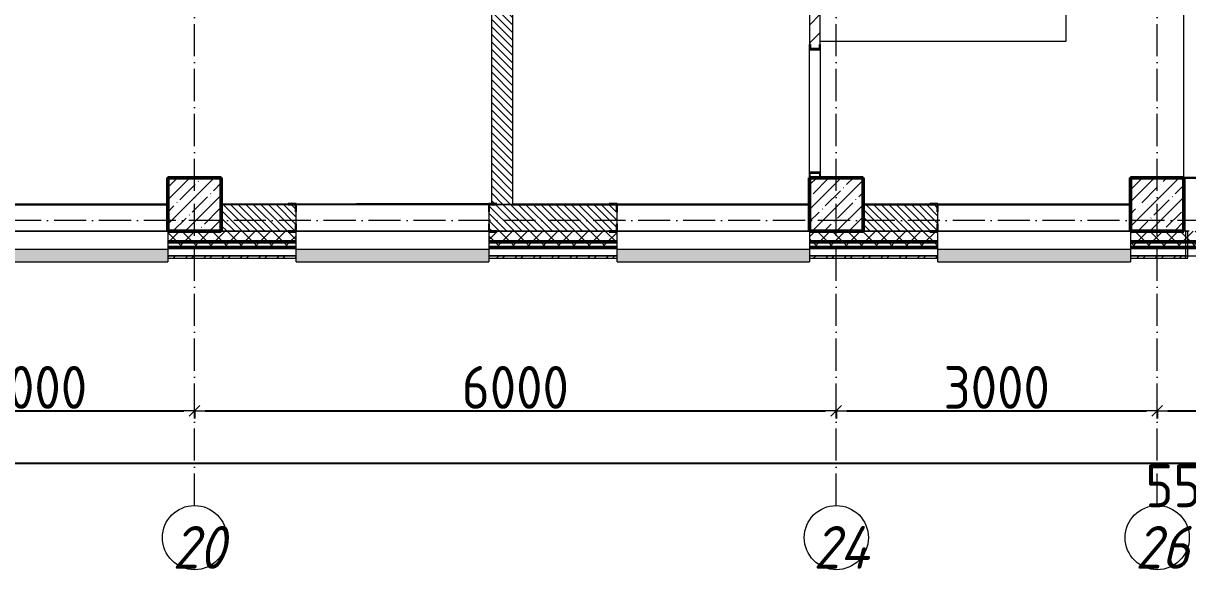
# Model space of a CAD drawing. Header units: millimetres. Extents: x -213536 to 1564669, y -45299 to 942238.
# Drawn here: x 577171 to 588056, y 281199 to 286307 of the extents above; entities that cross this region are included whole.
import ezdxf

# ---------------------------------------------------------------- set-up
doc = ezdxf.new("R2010")
doc.units = ezdxf.units.MM
doc.linetypes.add('50_200_ШТРИХ_1Т_ш5_п1_п1_', pattern=[700, 500, -100, 0, -100])
for name, color, linetype, lineweight in [('3) ЖБ 4м', 3, 'Continuous', 30), ('3.1) ЖБ окна 1.2 м', 102, 'Continuous', 30), ('A-____-____-DIMS', 7, 'Continuous', 9), ('A-FLOR-____-OTLN', 7, 'Continuous', 9), ('A-GENM-____-MCUT', 7, 'Continuous', 25), ('A-GENM-____-OTLN-1', 7, 'Continuous', 25), ('A-GLAZ-____-OTLN', 7, 'Continuous', 9), ('A-WALL-____-MCUT-2', 7, 'Continuous', 50), ('A-WALL-____-MCUT-3', 7, 'Continuous', 9), ('A-WALL-____-OTLN', 7, 'Continuous', 9), ('A-WALL-____-PATT-1', 7, 'Continuous', 9), ('A-WALL-FNSH-MCUT-1', 7, 'Continuous', 9), ('I-WALL-____-OTLN', 7, 'Continuous', 9), ('S-COLS-____-MCUT', 7, 'Continuous', 50), ('S-COLS-____-OTLN', 7, 'Continuous', 9), ('S-GRID-____-IDEN', 7, 'Continuous', 9), ('S-GRID-____-OTLN-1', 7, '50_200_ШТРИХ_1Т_ш5_п1_п1_', 9)]:
    doc.layers.add(name, color=color, linetype=linetype, lineweight=lineweight)
doc.layers.add('A-GLAZ-____-OTLN-1', color=7, linetype='Continuous', lineweight=9, true_color=0xc0c0c0)
doc.styles.add('ISOCPEUR_I', font='isocpeui.ttf', dxfattribs={"width": 0.9, "height": 2.5})
doc.styles.add('СПДС', font='isocpeur.ttf', dxfattribs={"width": 0.9})
doc.dimstyles.new('Размера А3', dxfattribs={"dimtxt": 200, "dimasz": 100, "dimexe": 70, "dimexo": 100, "dimgap": 20, "dimtad": 1, "dimdec": 0, "dimrnd": 10, "dimzin": 0, "dimdsep": 46, "dimtxsty": 'СПДС', "dimblk": 'ARROWHEAD_6', "dimcen": 1, "dimclrd": 256, "dimclre": 256, "dimclrt": 256, "dimazin": 0, "dimtfac": 1, "dimtdec": 0, "dimtmove": 2, "dimatfit": 3, "dimfxl": 1, "dimtolj": 1, "dimtzin": 0, "dimarcsym": 0})
pattern_1 = [(135, (549721.475, 286281.11), (-35.35534, -35.35534), [])]
pattern_2 = [(45, (549721.47, 286281.11), (-70.71068, 70.71068), []), (135, (549721.47, 286281.11), (-70.71068, -70.71068), [])]

# ---------------------------------------------------------------- blocks, each defined once
blk = doc.blocks.new('BSC_Колонна _Прямоугольная - 500х500-V72-АР1_План отверстий 3 этажа в осях 1-64_А-ГГ')
at = {"layer": 'S-COLS-____-OTLN'}
h = blk.add_hatch(dxfattribs=at)
h.set_pattern_fill('FP_109', color=256, style=0, pattern_type=2)
h.set_pattern_definition([(45, (-38050, 1668.96), (-114.04925, 114.04925), []), (45, (-37935.95, 1668.96), (-114.04925, 114.04925), [201.613, -40.323, 3.353, -36.97])])
h.paths.add_polyline_path([(-250, -250), (250, -250), (250, 250), (-250, 250)], flags=0)
at = {"layer": 'S-COLS-____-MCUT'}
for p, q in [((250, 250), (-250, 250)), ((-250, 250), (-250, -250)), ((250, -250), (250, 250)), ((-250, -250), (250, -250))]:
    blk.add_line(p, q, dxfattribs=at)
blk = doc.blocks.new('BSC_Колонна _Прямоугольная - 500х500-V74-АР1_План отверстий 3 этажа в осях 1-64_А-ГГ')
at = {"layer": 'S-COLS-____-OTLN'}
h = blk.add_hatch(dxfattribs=at)
h.set_pattern_fill('FP_111', color=256, style=0, pattern_type=2)
h.set_pattern_definition([(45, (-29050, 1668.96), (-114.04925, 114.04925), []), (45, (-28935.95, 1668.96), (-114.04925, 114.04925), [201.613, -40.323, 3.353, -36.97])])
h.paths.add_polyline_path([(-250, -250), (250, -250), (250, 250), (-250, 250)], flags=0)
at = {"layer": 'S-COLS-____-MCUT'}
for p, q in [((250, 250), (-250, 250)), ((-250, 250), (-250, -250)), ((250, -250), (250, 250)), ((-250, -250), (250, -250))]:
    blk.add_line(p, q, dxfattribs=at)
blk = doc.blocks.new('BSC_Колонна _Прямоугольная - 500х500-V113-АР1_План отверстий 3 этажа в осях 1-64_А-ГГ')
at = {"layer": 'S-COLS-____-OTLN'}
h = blk.add_hatch(dxfattribs=at)
h.set_pattern_fill('FP_136', color=256, style=0, pattern_type=2)
h.set_pattern_definition([(45, (-35050, 1668.96), (-114.04925, 114.04925), []), (45, (-34935.95, 1668.96), (-114.04925, 114.04925), [201.613, -40.323, 3.353, -36.97])])
h.paths.add_polyline_path([(-150, -250), (250, -250), (250, 250), (-250, 250), (-250, -250), (-153, -250)], flags=0)
at = {"layer": 'S-COLS-____-MCUT'}
for p, q in [((-250, 250), (-250, -250)), ((-153, 250), (-247, 250)), ((250, 250), (-150, 250)), ((250, -250), (250, 250)), ((-250, -250), (250, -250))]:
    blk.add_line(p, q, dxfattribs=at)
blk = doc.blocks.new('Фахверк_СКБ_Уголок - 250_2700-27497298-АР1_План отверстий 3 этажа в осях 1-64_А-ГГ')
at = {"layer": 'A-GENM-____-MCUT'}
for p, q in [((200, 181), (125, 181)), ((125, 181), (125, 106)), ((131, 106), (131, 175)), ((131, 175), (200, 175)), ((200, 175), (200, 181)), ((125, 106), (131, 106)), ((131, -6), (125, -6)), ((125, -6), (125, -81)), ((125, -81), (200, -81)), ((131, -75), (131, -6)), ((200, -75), (131, -75)), ((200, -81), (200, -75))]:
    blk.add_line(p, q, dxfattribs=at)
blk = doc.blocks.new('154_Стойка_СКБ_Швеллер - СМ-2180_100-28318692-АР1_План отверстий 3 этажа в осях 1-64_А-ГГ')
at = {"layer": 'A-GENM-____-MCUT'}
for p, q in [((171, 50), (125, 50)), ((125, 50), (125, -50)), ((129.5, 42.4), (171, 42.4)), ((129.5, -42.4), (129.5, 42.4)), ((171, 42.4), (171, 50)), ((125, -50), (171, -50)), ((171, -42.4), (129.5, -42.4)), ((171, -50), (171, -42.4))]:
    blk.add_line(p, q, dxfattribs=at)
blk = doc.blocks.new('154_Фахверк_СКБ_Швеллер - Тип_100_3550_1-28320239-АР1_План отверстий 3 этажа в осях 1-64_А-ГГ')
at = {"layer": 'A-GENM-____-MCUT'}
for p, q in [((175, 50), (125, 50)), ((125, 50), (125, -50)), ((128, 47), (175, 47)), ((128, -47), (128, 47)), ((175, 47), (175, 50)), ((125, -50), (175, -50)), ((175, -47), (128, -47)), ((175, -50), (175, -47))]:
    blk.add_line(p, q, dxfattribs=at)
blk = doc.blocks.new('Отлив_СКБ - Отлив витража_120_НВФ-31885687-АР1_План отверстий 3 этажа в осях 1-64_А-ГГ')
at = {"layer": 'A-GLAZ-____-OTLN-1'}
for points in [[(0, 0), (0, -2), (1800, -2), (1800, 0), (534, 0)], [(0, -2), (0, -120), (1800, -120), (1800, -2), (534, -2)]]:
    blk.add_hatch(color=256, dxfattribs=at).paths.add_polyline_path(points, flags=0)
at = {"layer": 'A-GLAZ-____-OTLN'}
for p, q in [((0, 0), (1800, 0)), ((1800, -2), (0, -2)), ((0, -120), (0, -83)), ((1800, -83), (1800, -120)), ((0, -120), (1800, -120))]:
    blk.add_line(p, q, dxfattribs=at)
blk = doc.blocks.new('Отлив_СКБ - Отлив витража_120_НВФ-V214-АР1_План отверстий 3 этажа в осях 1-64_А-ГГ')
at = {"layer": 'A-GLAZ-____-OTLN-1'}
for points in [[(0, -2), (1800, -2), (1800, 0), (0, 0)], [(731, -120), (1800, -120), (1800, -2), (0, -2), (0, -120)]]:
    blk.add_hatch(color=256, dxfattribs=at).paths.add_polyline_path(points, flags=0)
at = {"layer": 'A-GLAZ-____-OTLN'}
for p, q in [((0, 0), (1800, 0)), ((1800, -2), (0, -2)), ((0, -120), (0, -83)), ((1800, -63), (1800, -120)), ((0, -120), (1800, -120))]:
    blk.add_line(p, q, dxfattribs=at)
blk = doc.blocks.new('Стены 7 - Стены 4-31196221-АР1_План отверстий 3 этажа в осях 1-64_А-ГГ')
at = {"layer": 'A-WALL-____-MCUT-3'}
for p, q in [((-1799, 41030), (-1799, 41010)), ((-1549, 41030), (-1799, 41030)), ((-1799, 41010), (-1549, 41010)), ((-1549, 41010), (-1549, 41030))]:
    blk.add_line(p, q, dxfattribs=at)
blk = doc.blocks.new('Ось сетки - Круг_Ø6_00__ISO-2_5_0_9K_-25732049-АР1_План отверстий 3 этажа в осях 1-64_А-ГГ')
at = {"layer": 'S-GRID-____-IDEN'}
blk.add_circle((0, 0), 3, dxfattribs=at)
blk = doc.blocks.new('ARROWHEAD_6')
at = {"color": 0, "linetype": 'Continuous'}
for p, q in [((0, 0), (-1, 0)), ((-0.5, -0.5), (0.5, 0.5))]:
    blk.add_line(p, q, dxfattribs=at)
blk = doc.blocks.new('*D5416')
at = {"layer": 'A-____-____-DIMS', "lineweight": -2, "transparency": 16777216}
for p, q in [((575771, 282689), (575771, 282613)), ((575871, 282683), (578671, 282683)), ((578771, 282689), (578771, 282613))]:
    blk.add_line(p, q, dxfattribs=at)
at = {"layer": 'Defpoints', "color": 0, "lineweight": 50, "transparency": 16777216}
for p in [(575771, 282789), (578771, 282789), (578771, 282683)]:
    blk.add_point(p, dxfattribs=at)
at = {"layer": 'A-____-____-DIMS', "lineweight": -2, "transparency": 16777216, "xscale": 100, "yscale": 100, "zscale": 100, "rotation": 180}
blk.add_blockref('ARROWHEAD_6', (575771, 282683), dxfattribs=at)
at = {"layer": 'A-____-____-DIMS', "lineweight": -2, "transparency": 16777216, "xscale": 100, "yscale": 100, "zscale": 100}
blk.add_blockref('ARROWHEAD_6', (578771, 282683), dxfattribs=at)
at = {"layer": 'A-____-____-DIMS', "transparency": 16777216, "insert": (577271, 282903), "char_height": 400, "attachment_point": 5, "style": 'СПДС'}
blk.add_mtext('\\A1;3000', dxfattribs=at)
blk = doc.blocks.new('*D5417')
at = {"layer": 'A-____-____-DIMS', "lineweight": -2, "transparency": 16777216}
for p, q in [((578771, 282689), (578771, 282613)), ((578871, 282683), (584671, 282683)), ((584771, 282689), (584771, 282613))]:
    blk.add_line(p, q, dxfattribs=at)
at = {"layer": 'Defpoints', "color": 0, "lineweight": 50, "transparency": 16777216}
for p in [(578771, 282789), (584771, 282789), (584771, 282683)]:
    blk.add_point(p, dxfattribs=at)
at = {"layer": 'A-____-____-DIMS', "lineweight": -2, "transparency": 16777216, "xscale": 100, "yscale": 100, "zscale": 100, "rotation": 180}
blk.add_blockref('ARROWHEAD_6', (578771, 282683), dxfattribs=at)
at = {"layer": 'A-____-____-DIMS', "lineweight": -2, "transparency": 16777216, "xscale": 100, "yscale": 100, "zscale": 100}
blk.add_blockref('ARROWHEAD_6', (584771, 282683), dxfattribs=at)
at = {"layer": 'A-____-____-DIMS', "transparency": 16777216, "insert": (581771, 282903), "char_height": 400, "attachment_point": 5, "style": 'СПДС'}
blk.add_mtext('\\A1;6000', dxfattribs=at)
blk = doc.blocks.new('*D5418')
at = {"layer": 'A-____-____-DIMS', "lineweight": -2, "transparency": 16777216}
for p, q in [((584771, 282689), (584771, 282613)), ((584871, 282683), (587671, 282683)), ((587771, 282689), (587771, 282613))]:
    blk.add_line(p, q, dxfattribs=at)
at = {"layer": 'Defpoints', "color": 0, "lineweight": 50, "transparency": 16777216}
for p in [(584771, 282789), (587771, 282789), (587771, 282683)]:
    blk.add_point(p, dxfattribs=at)
at = {"layer": 'A-____-____-DIMS', "lineweight": -2, "transparency": 16777216, "xscale": 100, "yscale": 100, "zscale": 100, "rotation": 180}
blk.add_blockref('ARROWHEAD_6', (584771, 282683), dxfattribs=at)
at = {"layer": 'A-____-____-DIMS', "lineweight": -2, "transparency": 16777216, "xscale": 100, "yscale": 100, "zscale": 100}
blk.add_blockref('ARROWHEAD_6', (587771, 282683), dxfattribs=at)
at = {"layer": 'A-____-____-DIMS', "transparency": 16777216, "insert": (586271, 282903), "char_height": 400, "attachment_point": 5, "style": 'СПДС'}
blk.add_mtext('\\A1;3000', dxfattribs=at)
blk = doc.blocks.new('*D5419')
at = {"layer": 'A-____-____-DIMS', "lineweight": -2, "transparency": 16777216}
for p, q in [((587771, 282689), (587771, 282613)), ((587871, 282683), (588221, 282683)), ((588321, 282689), (588321, 282613))]:
    blk.add_line(p, q, dxfattribs=at)
at = {"layer": 'Defpoints', "color": 0, "lineweight": 50, "transparency": 16777216}
for p in [(587771, 282789), (588321, 282789), (588321, 282683)]:
    blk.add_point(p, dxfattribs=at)
at = {"layer": 'A-____-____-DIMS', "lineweight": -2, "transparency": 16777216, "xscale": 100, "yscale": 100, "zscale": 100, "rotation": 180}
blk.add_blockref('ARROWHEAD_6', (587771, 282683), dxfattribs=at)
at = {"layer": 'A-____-____-DIMS', "lineweight": -2, "transparency": 16777216, "xscale": 100, "yscale": 100, "zscale": 100}
blk.add_blockref('ARROWHEAD_6', (588321, 282683), dxfattribs=at)
at = {"layer": 'A-____-____-DIMS', "transparency": 16777216, "insert": (588046, 281983), "char_height": 400, "attachment_point": 5, "style": 'СПДС'}
blk.add_mtext('\\A1;550', dxfattribs=at)
blk = doc.blocks.new('*D5437')
at = {"layer": 'A-____-____-DIMS', "lineweight": -2, "transparency": 16777216}
for p, q in [((547371, 282200), (547371, 282124)), ((547471, 282194), (650771, 282194)), ((650871, 282200), (650871, 282124))]:
    blk.add_line(p, q, dxfattribs=at)
at = {"layer": 'Defpoints', "color": 0, "lineweight": 50, "transparency": 16777216}
for p in [(547371, 282300), (650871, 282300), (650871, 282194)]:
    blk.add_point(p, dxfattribs=at)
at = {"layer": 'A-____-____-DIMS', "lineweight": -2, "transparency": 16777216, "xscale": 100, "yscale": 100, "zscale": 100, "rotation": 180}
blk.add_blockref('ARROWHEAD_6', (547371, 282194), dxfattribs=at)
at = {"layer": 'A-____-____-DIMS', "lineweight": -2, "transparency": 16777216, "xscale": 100, "yscale": 100, "zscale": 100}
blk.add_blockref('ARROWHEAD_6', (650871, 282194), dxfattribs=at)
at = {"layer": 'A-____-____-DIMS', "transparency": 16777216, "insert": (599121, 282414), "char_height": 400, "attachment_point": 5, "style": 'СПДС'}
blk.add_mtext('\\A1;103500', dxfattribs=at)

msp = doc.modelspace()

# ---------------------------------------------------------------- hatches: boundary and pattern name
at = {"layer": 'A-WALL-____-PATT-1'}
h = msp.add_hatch(dxfattribs=at)
h.set_pattern_fill('FP_6', color=256, style=0, pattern_type=2)
h.set_pattern_definition(pattern_1)
h.paths.add_polyline_path([(581746.5, 284612.2), (581746.5, 291712.2), (581546.5, 291712.2), (581546.5, 284618.2), (581596.5, 284618.2), (581596.5, 284612.2)], flags=0)
h = msp.add_hatch(dxfattribs=at)
h.set_pattern_fill('FP_4', color=256, style=0, pattern_type=2)
h.set_pattern_definition([(45, (549721.47, 286281.11), (-84.8528, 84.8528), [])])
h.paths.add_polyline_path([(584524.5, 284862.2), (584618.5, 284862.2), (584618.5, 284909.2), (584524.5, 284909.2)], flags=0)
h.paths.add_polyline_path([(584613.9, 286066.7), (584613.9, 286108.2), (584621.5, 286108.2), (584621.5, 288762.2), (584521.5, 288762.2), (584522.3, 286108.2), (584529.1, 286108.2), (584529.1, 286066.7)], flags=0)
h.paths.add_polyline_path([(584618.5, 288765.2), (584618.5, 288812.2), (584621.5, 288812.2), (584621.5, 291462.2), (584521.5, 291462.2), (584521.5, 288812.2), (584524.5, 288812.2), (584524.5, 288765.2), (584571.5, 288765.2)], flags=0)
h = msp.add_hatch(dxfattribs=at)
h.set_pattern_fill('FP_6', color=256, style=0, pattern_type=2)
h.set_pattern_definition(pattern_1)
h.paths.add_polyline_path([(581527.5, 284362.2), (582715.5, 284362.2), (582715.5, 284431.2), (582721.5, 284431.2), (582721.5, 284543.2), (582715.5, 284543.2), (582715.5, 284612.2), (581527.5, 284612.2), (581527.5, 284543.2), (581521.5, 284543.2), (581522.2, 284431.2), (581527.5, 284431.2)], flags=0)
h.paths.add_polyline_path([(579715.5, 284362.2), (579715.5, 284431.2), (579721.5, 284431.2), (579721.5, 284543.2), (579715.5, 284543.2), (579715.5, 284612.2), (579021.5, 284612.2), (579021.5, 284362.2), (579646.5, 284362.2)], flags=0)
h = msp.add_hatch(dxfattribs=at)
h.set_pattern_fill('FP_6', color=256, style=0, pattern_type=2)
h.set_pattern_definition(pattern_1)
h.paths.add_polyline_path([(585715.5, 284362.2), (585715.5, 284431.2), (585721.5, 284431.2), (585721.5, 284543.2), (585715.5, 284543.2), (585715.5, 284612.2), (585021.5, 284612.2), (585021.5, 284362.2), (585646.5, 284362.2)], flags=0)
h = msp.add_hatch(dxfattribs=at)
h.set_pattern_fill('FP_1', color=256, style=0, pattern_type=2)
h.set_pattern_definition(pattern_2)
h.paths.add_polyline_path([(650471.5, 284262.2), (650971.5, 284262.2), (650971.5, 284362.2), (641946.5, 284362.2), (641946.5, 284356.2), (641871.5, 284356.2), (641871.5, 284262.2), (650453.3, 284262.2)], flags=0)
h.paths.add_polyline_path([(638964.7, 284262.2), (640071.5, 284262.2), (640071.5, 284356.2), (639996.5, 284356.2), (639996.5, 284362.2), (632121.5, 284362.2), (632121.5, 284262.2), (638721.5, 284262.2)], flags=0)
h.paths.add_polyline_path([(631121.5, 284262.2), (631121.5, 284362.2), (629996.5, 284362.2), (629996.5, 284356.2), (629921.5, 284356.2), (629921.5, 284262.2), (631011.2, 284262.2)], flags=0)
h.paths.add_polyline_path([(628121.5, 284262.2), (628121.5, 284356.2), (628046.5, 284356.2), (628046.5, 284362.2), (626996.5, 284362.2), (626996.5, 284356.2), (626921.5, 284356.2), (626921.5, 284262.2), (627476.2, 284262.2)], flags=0)
h.paths.add_polyline_path([(625121.5, 284262.2), (625121.5, 284362.2), (623996.5, 284362.2), (623996.5, 284356.2), (623921.5, 284356.2), (623921.5, 284262.2), (623996.5, 284262.2)], flags=0)
h.paths.add_polyline_path([(620721.5, 284262.2), (622121.5, 284262.2), (622121.5, 284362.2), (620796.5, 284362.2), (620796.5, 284356.2), (620721.5, 284356.2)], flags=0)
h.paths.add_polyline_path([(618638.9, 284262.2), (618921.5, 284262.2), (618921.5, 284356.2), (618846.5, 284356.2), (618846.5, 284362.2), (617796.5, 284362.2), (617796.5, 284356.2), (617721.5, 284356.2), (617721.5, 284262.2), (617755.2, 284262.2)], flags=0)
h.paths.add_polyline_path([(615921.5, 284262.2), (615921.5, 284362.2), (614796.5, 284362.2), (614796.5, 284356.2), (614721.5, 284356.2), (614721.5, 284262.2), (614796.5, 284262.2)], flags=0)
h.paths.add_polyline_path([(612571.5, 284262.2), (612921.5, 284262.2), (612921.5, 284356.2), (612846.5, 284356.2), (612846.5, 284362.2), (611796.5, 284362.2), (611796.5, 284356.2), (611721.5, 284356.2), (611721.5, 284262.2), (612452.8, 284262.2)], flags=0)
h.paths.add_polyline_path([(609921.5, 284262.2), (609921.5, 284356.2), (609846.5, 284356.2), (609846.5, 284362.2), (608796.5, 284362.2), (608796.5, 284356.2), (608721.5, 284356.2), (608721.5, 284262.2), (609801.6, 284262.2)], flags=0)
h.paths.add_polyline_path([(606921.5, 284262.2), (606921.5, 284356.2), (606846.5, 284356.2), (606846.5, 284362.2), (605796.5, 284362.2), (605796.5, 284356.2), (605721.5, 284356.2), (605721.5, 284262.2), (606266.7, 284262.2)], flags=0)
h.paths.add_polyline_path([(602731.7, 284262.2), (603921.5, 284262.2), (603921.5, 284356.2), (603846.5, 284356.2), (603846.5, 284362.2), (602796.5, 284362.2), (602796.5, 284356.2), (602721.5, 284356.2), (602721.5, 284262.2), (602727.5, 284262.2)], flags=0)
h.paths.add_polyline_path([(599721.5, 284262.2), (600921.5, 284262.2), (600921.5, 284356.2), (600846.5, 284356.2), (600846.5, 284362.2), (599796.5, 284362.2), (599796.5, 284356.2), (599721.5, 284356.2)], flags=0)
h.paths.add_polyline_path([(594778.1, 284262.2), (594921.5, 284262.2), (594921.5, 284356.2), (594846.5, 284356.2), (594846.5, 284362.2), (593796.5, 284362.2), (593796.5, 284356.2), (593721.5, 284356.2), (593721.5, 284262.2), (594571.5, 284262.2)], flags=0)
h.paths.add_polyline_path([(591921.5, 284262.2), (591921.5, 284356.2), (591846.5, 284356.2), (591846.5, 284362.2), (590796.5, 284362.2), (590796.5, 284356.2), (590721.5, 284356.2), (590721.5, 284262.2), (591915.5, 284262.2)], flags=0)
h.paths.add_polyline_path([(588592, 284262.2), (588921.5, 284262.2), (588921.5, 284356.2), (588846.5, 284356.8), (588846.5, 284362.2), (587521.5, 284362.2), (587521.5, 284262.2)], flags=0)
h.paths.add_polyline_path([(585057.1, 284262.2), (585721.5, 284262.2), (585721.5, 284356.2), (585646.5, 284356.2), (585646.5, 284362.2), (584521.5, 284362.2), (584521.5, 284262.2)], flags=0)
h.paths.add_polyline_path([(582721.5, 284262.2), (582721.5, 284356.2), (582646.5, 284356.2), (582646.5, 284362.2), (581596.5, 284362.2), (581596.5, 284356.2), (581521.5, 284356.2), (581522.2, 284262.2), (582715.5, 284262.2)], flags=0)
h.paths.add_polyline_path([(579721.5, 284262.2), (579721.5, 284356.2), (579646.5, 284356.2), (579646.5, 284362.2), (578521.5, 284362.2), (578521.5, 284262.2), (578871, 284262.2)], flags=0)
h.paths.add_polyline_path([(576721.5, 284262.2), (576721.5, 284356.2), (576646.5, 284356.2), (576646.5, 284362.2), (575521.5, 284362.2), (575521.5, 284262.2), (576219.8, 284262.2)], flags=0)
h.paths.add_polyline_path([(573721.5, 284262.2), (573721.5, 284356.2), (573646.5, 284356.2), (573646.5, 284362.2), (572596.5, 284362.2), (572596.5, 284356.2), (572521.5, 284356.2), (572521.5, 284262.2), (572684.8, 284262.2)], flags=0)
h.paths.add_polyline_path([(563847.5, 284262.2), (564721.5, 284262.2), (564721.5, 284356.2), (564646.5, 284356.2), (564646.5, 284362.2), (563596.5, 284362.2), (563596.5, 284356.2), (563521.5, 284356.2), (563521.5, 284262.2)], flags=0)
h.paths.add_polyline_path([(562080, 284262.2), (562521.5, 284262.2), (562521.5, 284356.2), (562446.5, 284356.2), (562446.5, 284362.2), (557196.5, 284362.2), (557196.5, 284356.2), (557121.5, 284356.2), (557121.5, 284262.2), (560621.5, 284262.2)], flags=0)
h.paths.add_polyline_path([(555010.2, 284262.2), (556121.5, 284262.2), (556121.5, 284356.2), (556046.5, 284356.2), (556046.5, 284362.2), (547271.5, 284362.2), (547271.5, 284262.2), (553242.7, 284262.2)], flags=0)
h = msp.add_hatch(dxfattribs=at)
h.set_pattern_fill('FP_1', color=256, style=0, pattern_type=2)
h.set_pattern_definition(pattern_2)
h.paths.add_polyline_path([(650971.5, 284212.2), (651071.5, 284212.2), (651071.5, 284262.2), (641871.5, 284262.2), (641871.5, 284212.2), (650453.3, 284212.2)], flags=0)
h.paths.add_polyline_path([(638964.7, 284212.2), (640071.5, 284212.2), (640071.5, 284262.2), (632121.5, 284262.2), (632121.5, 284212.2), (638081, 284212.2)], flags=0)
h.paths.add_polyline_path([(631011.2, 284212.2), (631121.5, 284212.2), (631121.5, 284262.2), (629921.5, 284262.2), (629921.5, 284212.2), (630127.4, 284212.2)], flags=0)
h.paths.add_polyline_path([(626921.5, 284212.2), (628121.5, 284212.2), (628121.5, 284262.2), (626921.5, 284262.2)], flags=0)
h.paths.add_polyline_path([(623941.3, 284212.2), (625121.5, 284212.2), (625121.5, 284262.2), (623921.5, 284262.2), (623921.5, 284212.2)], flags=0)
h.paths.add_polyline_path([(622121.5, 284212.2), (622121.5, 284262.2), (620721.5, 284262.2), (620721.5, 284212.2), (621290.1, 284212.2)], flags=0)
h.paths.add_polyline_path([(618921.5, 284212.2), (618921.5, 284262.2), (617721.5, 284262.2), (617721.5, 284212.2), (618638.9, 284212.2)], flags=0)
h.paths.add_polyline_path([(615921.5, 284212.2), (615921.5, 284262.2), (614721.5, 284262.2), (614721.5, 284212.2)], flags=0)
h.paths.add_polyline_path([(612921.5, 284212.2), (612921.5, 284262.2), (611721.5, 284262.2), (611721.5, 284212.2), (612452.8, 284212.2)], flags=0)
h.paths.add_polyline_path([(608721.5, 284212.2), (609921.5, 284212.2), (609921.5, 284262.2), (608721.5, 284262.2)], flags=0)
h.paths.add_polyline_path([(605721.5, 284212.2), (606921.5, 284212.2), (606921.5, 284262.2), (605721.5, 284262.2)], flags=0)
h.paths.add_polyline_path([(602731.7, 284212.2), (603921.5, 284212.2), (603921.5, 284262.2), (602721.5, 284262.2), (602721.5, 284212.2)], flags=0)
h.paths.add_polyline_path([(600921.5, 284212.2), (600921.5, 284262.2), (599721.5, 284262.2), (599721.5, 284212.2), (600080.5, 284212.2)], flags=0)
h.paths.add_polyline_path([(594778.1, 284212.2), (594921.5, 284212.2), (594921.5, 284262.2), (593721.5, 284262.2), (593721.5, 284212.2), (593894.4, 284212.2)], flags=0)
h.paths.add_polyline_path([(591921.5, 284212.2), (591921.5, 284262.2), (590721.5, 284262.2), (590721.5, 284212.2), (591243.2, 284212.2)], flags=0)
h.paths.add_polyline_path([(588592, 284212.2), (588921.5, 284212.2), (588921.5, 284262.2), (587521.5, 284262.2), (587521.5, 284212.2)], flags=0)
h.paths.add_polyline_path([(585721.5, 284212.2), (585721.5, 284262.2), (584521.5, 284262.2), (584521.5, 284212.2), (585057.1, 284212.2)], flags=0)
h.paths.add_polyline_path([(582721.5, 284212.2), (582721.5, 284262.2), (581521.5, 284262.2), (581522.2, 284212.2)], flags=0)
h.paths.add_polyline_path([(579721.5, 284212.2), (579721.5, 284262.2), (578521.5, 284262.2), (578521.5, 284212.2), (578871, 284212.2)], flags=0)
h.paths.add_polyline_path([(576721.5, 284212.2), (576721.5, 284262.2), (575521.5, 284262.2), (575521.5, 284212.2), (576219.8, 284212.2)], flags=0)
h.paths.add_polyline_path([(572684.8, 284212.2), (573721.5, 284212.2), (573721.5, 284262.2), (572521.5, 284262.2), (572521.5, 284212.2)], flags=0)
h.paths.add_polyline_path([(563521.5, 284212.2), (564721.5, 284212.2), (564721.5, 284262.2), (563521.5, 284262.2)], flags=0)
h.paths.add_polyline_path([(562521.5, 284212.2), (562521.5, 284262.2), (557121.5, 284262.2), (557121.5, 284212.2), (562080, 284212.2)], flags=0)
h.paths.add_polyline_path([(555893.9, 284212.2), (556121.5, 284212.2), (556121.5, 284262.2), (547171.5, 284262.2), (547171.5, 284212.2), (555010.2, 284212.2)], flags=0)
h = msp.add_hatch(dxfattribs=at)
h.set_pattern_fill('FP_3', color=256, style=0, pattern_type=2)
h.set_pattern_definition([(45, (549721.47, 286281.11), (-85.5366, 85.5366), []), (45, (549778.5, 286281.11), (-85.5366, 85.5366), [])])
h.paths.add_polyline_path([(588036.5, 284112.2), (588036.5, 284132.2), (587522.5, 284132.2), (587522.5, 284112.2)], flags=0)
h.paths.add_polyline_path([(585721.5, 284112.2), (585721.5, 284132.2), (584521.5, 284132.2), (584521.5, 284112.2), (585057.1, 284112.2)], flags=0)
h.paths.add_polyline_path([(582721.5, 284112.2), (582721.5, 284132.2), (581522.5, 284132.2), (581522.5, 284112.2)], flags=0)
h.paths.add_polyline_path([(579721.5, 284112.2), (579721.5, 284132.2), (578521.5, 284132.2), (578521.5, 284112.2), (578871, 284112.2)], flags=0)
h.paths.add_polyline_path([(576219.8, 284112.2), (576721.5, 284112.2), (576721.5, 284132.2), (575522.5, 284132.2), (575522.5, 284112.2)], flags=0)
h.paths.add_polyline_path([(573721.5, 284112.2), (573721.5, 284132.2), (572521.5, 284132.2), (572521.5, 284112.2), (572684.8, 284112.2)], flags=0)
h.paths.add_polyline_path([(563847.5, 284112.2), (564721.5, 284112.2), (564721.5, 284132.2), (563521.5, 284132.2), (563521.5, 284112.2)], flags=0)
h.paths.add_polyline_path([(562521.5, 284112.2), (562521.5, 284132.2), (557121.5, 284132.2), (557121.5, 284112.2), (562080, 284112.2)], flags=0)
h.paths.add_polyline_path([(555893.9, 284112.2), (556121.5, 284112.2), (556121.5, 284132.2), (547041.5, 284132.2), (547041.5, 284112.2), (555010.2, 284112.2)], flags=0)

# ---------------------------------------------------------------- linework, layer by layer
at = {"layer": '3) ЖБ 4м'}
for points in [[(578521.5, 284612.2), (578521.5, 284862.2), (579021.5, 284862.2), (579021.5, 284612.2)], [(584521.5, 284612.2), (584523, 284862.2)], [(584618.5, 284862.2), (585021.5, 284862.2), (585021.5, 284612.2)], [(587521.5, 284612.2), (587521.5, 284862.2), (588571.5, 284862.2), (588571.5, 284612.2)]]:
    msp.add_lwpolyline(points, dxfattribs=at)
at = {"layer": '3.1) ЖБ окна 1.2 м'}
for points in [[(576021.5, 284612.2), (578521.5, 284612.2)], [(579021.5, 284612.2), (581546.5, 284618.2)], [(581746.5, 284612.2), (584521.5, 284612.2)], [(585021.5, 284612.2), (587521.5, 284612.2)]]:
    msp.add_lwpolyline(points, dxfattribs=at)
at = {"layer": 'A-FLOR-____-OTLN'}
msp.add_line((588021.5, 284862.2), (588021.5, 291462.2), dxfattribs=at)
at = {"layer": 'A-WALL-____-MCUT-2'}
for p, q in [((578521.5, 284262.2), (579721.5, 284262.2)), ((581521.5, 284262.2), (582721.5, 284262.2)), ((584521.5, 284262.2), (585721.5, 284262.2)), ((587521.5, 284262.2), (588921.5, 284262.2)), ((578521.5, 284212.2), (579721.5, 284212.2)), ((581521.5, 284212.2), (582721.5, 284212.2)), ((584521.5, 284212.2), (585721.5, 284212.2)), ((587521.5, 284212.2), (588921.5, 284212.2))]:
    msp.add_line(p, q, dxfattribs=at)
at = {"layer": 'A-WALL-____-MCUT-3'}
for p, q in [((581746.5, 284612.2), (581746.5, 291712.2)), ((581546.5, 291512.2), (581546.5, 284618.2)), ((579646.5, 284612.2), (579021.5, 284612.2)), ((581596.5, 284612.2), (581746.5, 284612.2)), ((582646.5, 284612.2), (581596.5, 284612.2)), ((585646.5, 284612.2), (585021.5, 284612.2)), ((579721.5, 284431.2), (579721.5, 284543.2)), ((581521.5, 284543.2), (581521.5, 284431.2)), ((582721.5, 284431.2), (582721.5, 284543.2)), ((585721.5, 284431.2), (585721.5, 284543.2)), ((578521.5, 284362.2), (578521.5, 284132.2)), ((579646.5, 284362.2), (579021.5, 284362.2)), ((579021.5, 284362.2), (579646.5, 284362.2)), ((579721.5, 284132.2), (579721.5, 284356.2)), ((581521.5, 284356.2), (581521.5, 284132.2)), ((582646.5, 284362.2), (581596.5, 284362.2)), ((581596.5, 284362.2), (582646.5, 284362.2)), ((582721.5, 284132.2), (582721.5, 284356.2)), ((584521.5, 284362.2), (584521.5, 284132.2)), ((585646.5, 284362.2), (585021.5, 284362.2)), ((585021.5, 284362.2), (585646.5, 284362.2)), ((585721.5, 284132.2), (585721.5, 284356.2)), ((587521.5, 284362.2), (587521.5, 284132.2)), ((588071.5, 284362.2), (588021.5, 284362.2)), ((578521.5, 284132.2), (579721.5, 284132.2)), ((581521.5, 284132.2), (582721.5, 284132.2)), ((584521.5, 284132.2), (585721.5, 284132.2)), ((587521.5, 284132.2), (588921.5, 284132.2))]:
    msp.add_line(p, q, dxfattribs=at)
at = {"layer": 'A-WALL-____-OTLN'}
for p, q in [((576721.5, 284612.2), (578521.5, 284612.2)), ((579721.5, 284612.2), (581521.5, 284612.2)), ((582721.5, 284612.2), (584521.5, 284612.2)), ((585721.5, 284612.2), (587521.5, 284612.2)), ((576721.5, 284362.2), (578521.5, 284362.2)), ((578521.5, 284362.2), (576721.5, 284362.2)), ((579721.5, 284362.2), (581521.5, 284362.2)), ((581521.5, 284362.2), (579721.5, 284362.2)), ((582721.5, 284362.2), (584521.5, 284362.2)), ((584521.5, 284362.2), (582721.5, 284362.2)), ((585721.5, 284362.2), (587521.5, 284362.2)), ((587521.5, 284362.2), (585721.5, 284362.2)), ((581522.5, 284112.2), (581521.5, 284112.2)), ((587522.5, 284112.2), (587521.5, 284112.2))]:
    msp.add_line(p, q, dxfattribs=at)
at = {"layer": 'A-WALL-FNSH-MCUT-1'}
for p, q in [((584521.5, 288762.2), (584521.5, 286108.2)), ((584621.5, 286108.2), (584621.5, 288762.2)), ((579721.5, 284132.2), (578521.5, 284132.2)), ((578521.5, 284132.2), (578521.5, 284112.2)), ((579721.5, 284112.2), (579721.5, 284132.2)), ((582721.5, 284132.2), (581522.5, 284132.2)), ((581522.5, 284132.2), (581522.5, 284112.2)), ((582721.5, 284112.2), (582721.5, 284132.2)), ((585721.5, 284132.2), (584521.5, 284132.2)), ((584521.5, 284132.2), (584521.5, 284112.2)), ((585721.5, 284112.2), (585721.5, 284132.2)), ((588036.5, 284132.2), (587522.5, 284132.2)), ((587522.5, 284132.2), (587522.5, 284112.2)), ((588036.5, 284112.2), (588036.5, 284132.2)), ((578521.5, 284112.2), (579721.5, 284112.2)), ((581522.5, 284112.2), (582721.5, 284112.2)), ((584521.5, 284112.2), (585721.5, 284112.2)), ((587522.5, 284112.2), (588036.5, 284112.2))]:
    msp.add_line(p, q, dxfattribs=at)
at = {"layer": 'I-WALL-____-OTLN'}
for p, q in [((586916.5, 291462.2), (586916.5, 286137.2)), ((586916.5, 286137.2), (584621.5, 286137.2)), ((584521.5, 284912.2), (584521.5, 286062.2)), ((584621.5, 286062.2), (584621.5, 284912.2))]:
    msp.add_line(p, q, dxfattribs=at)
at = {"layer": 'S-GRID-____-OTLN-1', "color": 251, "ltscale": 0.6, "true_color": 0x636466}
for p, q in [((578771.5, 281798.5), (578771.5, 296431.7)), ((584771.5, 281798.5), (584771.5, 296431.7)), ((587771.5, 281798.5), (587771.5, 296431.7)), ((653795.9, 284462.2), (545052.7, 284462.2))]:
    msp.add_line(p, q, dxfattribs=at)

# ---------------------------------------------------------------- block references
at = {"layer": 'A-GENM-____-OTLN-1'}
for name, p, rotation in [('154_Стойка_СКБ_Швеллер - СМ-2180_100-28318692-АР1_План отверстий 3 этажа в осях 1-64_А-ГГ', (584571.5, 285937.2), 89.99999999999991), ('154_Фахверк_СКБ_Швеллер - Тип_100_3550_1-28320239-АР1_План отверстий 3 этажа в осях 1-64_А-ГГ', (584571.5, 285037.2), 269.9999999999999), ('Фахверк_СКБ_Уголок - 250_2700-27497298-АР1_План отверстий 3 этажа в осях 1-64_А-ГГ', (579846.5, 284537.2), 180), ('Фахверк_СКБ_Уголок - 250_2700-27497298-АР1_План отверстий 3 этажа в осях 1-64_А-ГГ', (582846.5, 284537.2), 180), ('Фахверк_СКБ_Уголок - 250_2700-27497298-АР1_План отверстий 3 этажа в осях 1-64_А-ГГ', (585846.5, 284537.2), 180)]:
    msp.add_blockref(name, p, dxfattribs=dict(at, rotation=rotation))
msp.add_blockref('Фахверк_СКБ_Уголок - 250_2700-27497298-АР1_План отверстий 3 этажа в осях 1-64_А-ГГ', (581396.5, 284437.2), dxfattribs=at)
at = {"layer": 'A-GLAZ-____-OTLN'}
for name, p in [('Отлив_СКБ - Отлив витража_120_НВФ-31885687-АР1_План отверстий 3 этажа в осях 1-64_А-ГГ', (576721.5, 284195.2)), ('Отлив_СКБ - Отлив витража_120_НВФ-V214-АР1_План отверстий 3 этажа в осях 1-64_А-ГГ', (579721.5, 284195.2)), ('Отлив_СКБ - Отлив витража_120_НВФ-31885687-АР1_План отверстий 3 этажа в осях 1-64_А-ГГ', (582721.5, 284195.2)), ('Отлив_СКБ - Отлив витража_120_НВФ-V214-АР1_План отверстий 3 этажа в осях 1-64_А-ГГ', (585721.5, 284195.2))]:
    msp.add_blockref(name, p, dxfattribs=at)
at = {"layer": 'A-WALL-____-OTLN', "rotation": 89.9999999999999}
msp.add_blockref('Стены 7 - Стены 4-31196221-АР1_План отверстий 3 этажа в осях 1-64_А-ГГ', (629066.7, 285910.7), dxfattribs=at)
at = {"layer": 'S-COLS-____-OTLN'}
for name, p in [('BSC_Колонна _Прямоугольная - 500х500-V74-АР1_План отверстий 3 этажа в осях 1-64_А-ГГ', (578771.5, 284612.2)), ('BSC_Колонна _Прямоугольная - 500х500-V113-АР1_План отверстий 3 этажа в осях 1-64_А-ГГ', (584771.5, 284612.2)), ('BSC_Колонна _Прямоугольная - 500х500-V72-АР1_План отверстий 3 этажа в осях 1-64_А-ГГ', (587771.5, 284612.2))]:
    msp.add_blockref(name, p, dxfattribs=at)
at = {"layer": 'S-GRID-____-IDEN', "xscale": 99.99999999999993, "yscale": 99.99999999999993, "zscale": 99.99999999999993}
for p in [(578771.5, 281498.5), (584771.5, 281498.5), (587771.5, 281498.5)]:
    msp.add_blockref('Ось сетки - Круг_Ø6_00__ISO-2_5_0_9K_-25732049-АР1_План отверстий 3 этажа в осях 1-64_А-ГГ', p, dxfattribs=at)

# ---------------------------------------------------------------- texts
at = {"layer": 'S-GRID-____-IDEN', "char_height": 400, "attachment_point": 1, "style": 'ISOCPEUR_I'}
for s, insert, width in [('20', (578566.5, 281607.3), 404.05), ('24', (584557.5, 281607.3), 425.696), ('26', (587566.5, 281607.3), 404.05)]:
    msp.add_mtext(s, dxfattribs=dict(at, insert=insert, width=width))

# ---------------------------------------------------------------- dimensions: what is measured, and where the dimension line sits
at = {"layer": 'A-____-____-DIMS'}
for base, p1, p2, picture, middle in [((578771.5, 282682.6), (575771.5, 282788.7), (578771.5, 282788.7), '*D5416', (577271.5, 282902.6)), ((584771.5, 282682.6), (578771.5, 282788.7), (584771.5, 282788.7), '*D5417', (581771.5, 282902.6)), ((587771.5, 282682.6), (584771.5, 282788.7), (587771.5, 282788.7), '*D5418', (586271.5, 282902.6)), ((588321.5, 282682.6), (587771.5, 282788.7), (588321.5, 282788.7), '*D5419', (588046.5, 281982.6)), ((650871.5, 282194.4), (547371.5, 282300.4), (650871.5, 282300.4), '*D5437', (599121.5, 282414.4))]:
    dim = msp.add_linear_dim(base=base, p1=p1, p2=p2, dimstyle='Размера А3', override={"dimtxt": 400}, dxfattribs=at)
    dim.commit()
    dim.dimension.update_dxf_attribs({"geometry": picture, "text_midpoint": middle})

doc.saveas('drawing.dxf')
